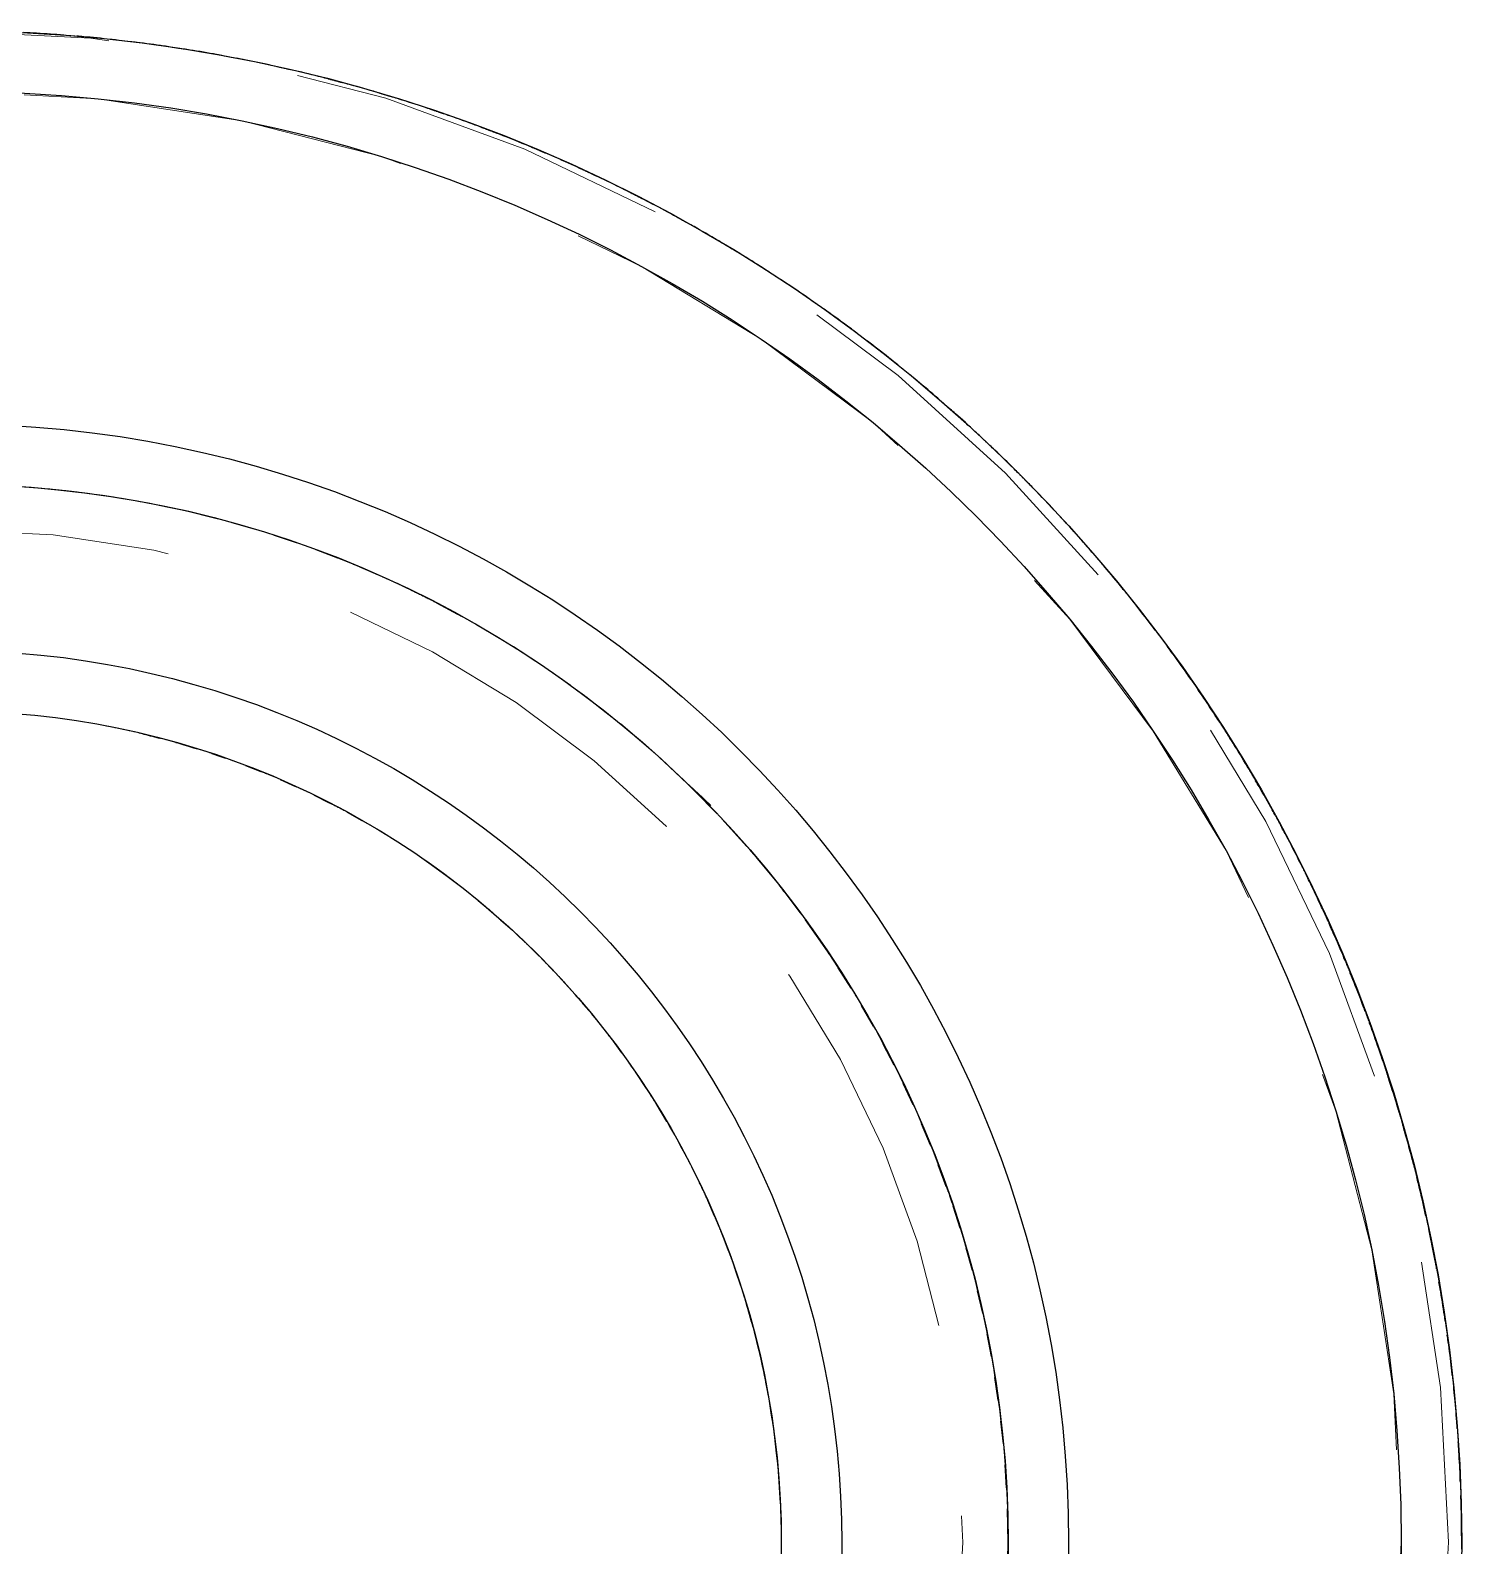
# Model space of a CAD drawing. Header units: millimetres. Extents: x -11.8 to 5, y -5 to 5.9.
# Drawn here: x 0.27 to 5, y -0.01 to 5 of the extents above; entities that cross this region are included whole.
import ezdxf

# ---------------------------------------------------------------- set-up
doc = ezdxf.new("R2010")
doc.units = ezdxf.units.MM
doc.linetypes.add('HIDDEN', pattern=[1.905, 1.27, -0.635])

msp = doc.modelspace()

# ---------------------------------------------------------------- linework, layer by layer
at = {"color": 7, "linetype": 'Continuous', "lineweight": 25}
for p, q in [((0.2926, 3.4871), (0.217, 3.4927)), ((0.4376, 3.4719), (0.3622, 3.4807)), ((0.5818, 3.4507), (0.5068, 3.4626)), ((0.725, 3.4234), (0.6505, 3.4385)), ((0.867, 3.3902), (0.7931, 3.4085)), ((1.0075, 3.3511), (0.9343, 3.3726)), ((1.1464, 3.3062), (1.0738, 3.3308)), ((1.2833, 3.2555), (1.2115, 3.2832)), ((1.418, 3.1991), (1.3472, 3.23)), ((1.5503, 3.1371), (1.4804, 3.1712)), ((1.6801, 3.0696), (1.6111, 3.1068)), ((1.8071, 2.9965), (1.739, 3.0371)), ((1.9313, 2.9181), (1.864, 2.9621)), ((2.0526, 2.834), (1.9856, 2.882)), ((2.1713, 2.7441), (2.1039, 2.7969)), ((2.2887, 2.6471), (2.2185, 2.707)), ((0.8668, 2.6097), (0.8863, 2.6028)), ((2.4131, 2.5344), (2.3292, 2.6124)), ((0.8819, 2.6042), (0.9121, 2.5937)), ((0.9784, 2.5697), (1.0289, 2.5496)), ((1.0927, 2.5232), (1.143, 2.5006)), ((1.2048, 2.4716), (1.2545, 2.4466)), ((2.4632, 2.4856), (2.5384, 2.4096)), ((1.3145, 2.415), (1.3632, 2.3877)), ((2.5634, 2.3823), (2.6365, 2.3018)), ((2.669, 2.2631), (2.7301, 2.1899)), ((1.7472, 2.1229), (1.7679, 2.106)), ((2.7648, 2.145), (2.8128, 2.0823)), ((1.8217, 2.0592), (1.8606, 2.0247)), ((2.8295, 2.0598), (2.8898, 1.9741)), ((2.9025, 1.9555), (2.8295, 2.0596)), ((1.9147, 1.973), (1.9495, 1.9394)), ((2.9814, 1.833), (2.9382, 1.9005)), ((3.055, 1.7073), (3.0153, 1.7756)), ((2.1938, 1.6582), (2.222, 1.6191)), ((3.1234, 1.5787), (3.087, 1.6479)), ((2.267, 1.5565), (2.3035, 1.5008)), ((3.1864, 1.4473), (3.1531, 1.5174)), ((2.3355, 1.4517), (2.3706, 1.3924)), ((3.2438, 1.3135), (3.2138, 1.3845)), ((2.4123, 1.3191), (2.4205, 1.304)), ((2.4527, 1.2428), (2.477, 1.1933)), ((3.2957, 1.1773), (3.2687, 1.2492)), ((2.506, 1.1314), (2.5282, 1.0805)), ((3.3418, 1.0391), (3.318, 1.1118)), ((2.5542, 1.0178), (2.5743, 0.9657)), ((3.3821, 0.8991), (3.3615, 0.9726)), ((2.5973, 0.902), (2.6151, 0.8491)), ((3.4166, 0.7576), (3.3991, 0.8317)), ((3.4451, 0.6147), (3.4308, 0.6893)), ((3.4677, 0.4707), (3.4565, 0.5458)), ((3.4843, 0.326), (3.4763, 0.4014)), ((3.4948, 0.1806), (3.49, 0.2563))]:
    msp.add_line(p, q, dxfattribs=at)
at = {"color": 7, "linetype": 'HIDDEN', "lineweight": 18}
msp.add_line((0.8863, 2.6028), (0.8819, 2.6042), dxfattribs=at)
at = {"color": 7, "linetype": 'HIDDEN', "lineweight": 18, "flags": 128}
for points in [[(0.3622, 3.4807), (0.3316, 3.4843), (0.2926, 3.4871)], [(0.5068, 3.4626), (0.4782, 3.4672), (0.4376, 3.4719)], [(0.6505, 3.4385), (0.6239, 3.4439), (0.5818, 3.4507)], [(0.7931, 3.4085), (0.7685, 3.4146), (0.725, 3.4234)], [(0.9343, 3.3726), (0.9118, 3.3791), (0.867, 3.3902)], [(1.0738, 3.3308), (1.0534, 3.3377), (1.0075, 3.3511)], [(1.2115, 3.2832), (1.1932, 3.2903), (1.1464, 3.3062)], [(1.3472, 3.23), (1.3309, 3.2371), (1.2833, 3.2555)], [(1.4804, 3.1712), (1.4661, 3.1781), (1.418, 3.1991)], [(1.6111, 3.1068), (1.5988, 3.1135), (1.5503, 3.1371)], [(1.739, 3.0371), (1.7287, 3.0433), (1.6801, 3.0696)], [(1.864, 2.9621), (1.8554, 2.9677), (1.8071, 2.9965)], [(1.9856, 2.882), (1.9789, 2.8869), (1.9313, 2.9181)], [(2.1039, 2.7969), (2.0988, 2.8009), (2.0526, 2.834)], [(2.2185, 2.707), (2.215, 2.7099), (2.1713, 2.7441)], [(2.3292, 2.6124), (2.3273, 2.6141), (2.2887, 2.6471)], [(0.9121, 2.5937), (0.9623, 2.5761), (0.9784, 2.5697)], [(1.0289, 2.5496), (1.073, 2.532), (1.0927, 2.5232)], [(2.4632, 2.4856), (2.4354, 2.5137), (2.4131, 2.5344)], [(1.143, 2.5006), (1.1817, 2.4832), (1.2048, 2.4716)], [(2.8295, 2.0596), (2.8229, 2.0692), (2.8128, 2.0823)], [(2.9382, 1.9005), (2.9076, 1.9483), (2.9025, 1.9555)], [(3.0153, 1.7756), (2.9871, 1.824), (2.9814, 1.833)], [(3.087, 1.6479), (3.0614, 1.6965), (3.055, 1.7073)], [(3.1531, 1.5174), (3.1302, 1.5659), (3.1234, 1.5787)], [(3.2138, 1.3845), (3.1934, 1.4326), (3.1864, 1.4473)], [(2.4205, 1.304), (2.4435, 1.2617), (2.4527, 1.2428)], [(3.2687, 1.2492), (3.2509, 1.2967), (3.2438, 1.3135)], [(3.318, 1.1118), (3.3027, 1.1585), (3.2957, 1.1773)], [(3.3615, 0.9726), (3.3486, 1.0182), (3.3418, 1.0391)], [(2.5743, 0.9657), (2.5864, 0.9343), (2.5973, 0.902)], [(3.3991, 0.8317), (3.3886, 0.8761), (3.3821, 0.8991)], [(2.6151, 0.8491), (2.6245, 0.8214), (2.6352, 0.7843)], [(3.4308, 0.6893), (3.4225, 0.7325), (3.4166, 0.7576)], [(2.6507, 0.7309), (2.6576, 0.707), (2.6678, 0.6647)], [(2.6808, 0.6112), (2.6857, 0.5912), (2.6951, 0.5434)], [(3.4565, 0.5458), (3.4503, 0.5876), (3.4451, 0.6147)], [(2.7056, 0.4904), (2.7088, 0.4743), (2.717, 0.4203)], [(3.4763, 0.4014), (3.472, 0.4416), (3.4677, 0.4707)], [(2.7249, 0.3686), (2.7268, 0.3565), (2.7335, 0.2948)], [(3.49, 0.2563), (3.4876, 0.2948), (3.4843, 0.326)], [(2.7388, 0.2462), (2.7397, 0.238), (2.7445, 0.1641)], [(3.4977, 0.1107), (3.4969, 0.1475), (3.4948, 0.1806)], [(2.7472, 0.1232), (2.7474, 0.1191), (2.7482, 0.0843)]]:
    msp.add_lwpolyline(points, dxfattribs=at)
at = {"color": 7, "linetype": 'Continuous', "lineweight": 25, "flags": 128}
for points in [[(2.6352, 0.7843), (2.638, 0.7746), (2.6507, 0.7309)], [(2.6678, 0.6647), (2.6719, 0.6482), (2.6808, 0.6112)], [(2.6951, 0.5434), (2.6997, 0.5203), (2.7056, 0.4904)], [(2.717, 0.4203), (2.7215, 0.3913), (2.7249, 0.3686)], [(2.7335, 0.2948), (2.7371, 0.2614), (2.7388, 0.2462)], [(2.7445, 0.1641), (2.7467, 0.1308), (2.7472, 0.1232)], [(3.4977, -0.1107), (3.5, 0), (3.4977, 0.1107)]]:
    msp.add_lwpolyline(points, dxfattribs=at)
at = {"color": 7, "linetype": 'HIDDEN', "lineweight": 18}
for centre, radius in [((-0.0444, 0.0008), 5.0006), ((0, 0), 4.8), ((0, 0), 3.35)]:
    msp.add_circle(centre, radius, dxfattribs=at)
at = {"color": 7, "linetype": 'Continuous', "lineweight": 25}
for radius in [5, 4.8, 3.7, 3.5, 2.95, 2.75]:
    msp.add_circle((0, 0), radius, dxfattribs=at)
at = {"color": 7, "linetype": 'HIDDEN', "lineweight": 18}
for centre, radius, start, end in [((-0.0012, 0.0047), 2.7454, 71.2348, 84.4038), ((0.7288, 1.3766), 1.1922, 60.5763, 63.8355), ((0.1656, 0.2409), 2.4583, 49.9572, 60.845), ((0.7982, 0.9374), 1.5185, 47.626, 50.3152), ((0.3136, 0.3503), 2.2796, 45.3826, 47.2644), ((-0.426, -0.3799), 3.32, 43.1524, 44.3136), ((-56.0618, -48.6663), 76.9877, 40.916157, 40.993232), ((0.0866, 0.0611), 2.6441, 28.4091, 39.6514), ((1.6661, 0.7749), 0.9124, 23.0022, 27.2919), ((1.5789, 0.6505), 1.0421, 20.6349, 24.3652)]:
    msp.add_arc(centre, radius, start, end, dxfattribs=at)
at = {"color": 7, "linetype": 'Continuous', "lineweight": 25}
for points, knots in [([(0.377, 4.9854), (0.3698, 4.986), (0.3387, 4.9886), (0.2821, 4.9921), (0.2509, 4.9934), (0.2438, 4.9937)], [0, 0, 0, 0, 0.18733, 0.812399, 1, 1, 1, 1]), ([(0.5537, 4.9689), (0.5465, 4.9697), (0.5156, 4.9734), (0.4592, 4.9789), (0.428, 4.9814), (0.4208, 4.9819)], [0, 0, 0, 0, 0.187847, 0.812975, 1, 1, 1, 1]), ([(0.7297, 4.9461), (0.7226, 4.9472), (0.6917, 4.952), (0.6354, 4.9595), (0.6045, 4.963), (0.5974, 4.9638)], [0, 0, 0, 0, 0.186874, 0.812106, 1, 1, 1, 1]), ([(0.9047, 4.9171), (0.8977, 4.9185), (0.8671, 4.9243), (0.8112, 4.9338), (0.7803, 4.9384), (0.7732, 4.9395)], [0, 0, 0, 0, 0.187988, 0.813102, 1, 1, 1, 1]), ([(1.0787, 4.8819), (1.0717, 4.8835), (1.0412, 4.8904), (0.9857, 4.9019), (0.9551, 4.9076), (0.948, 4.909)], [0, 0, 0, 0, 0.187053, 0.812156, 1, 1, 1, 1]), ([(1.2513, 4.8405), (1.2443, 4.8424), (1.2143, 4.8504), (1.1592, 4.8638), (1.1286, 4.8707), (1.1216, 4.8722)], [0, 0, 0, 0, 0.188004, 0.813187, 1, 1, 1, 1]), ([(1.4223, 4.7931), (1.4154, 4.7952), (1.3855, 4.8043), (1.3309, 4.8197), (1.3008, 4.8275), (1.2938, 4.8293)], [0, 0, 0, 0, 0.187058, 0.812275, 1, 1, 1, 1]), ([(1.5915, 4.7396), (1.5847, 4.7419), (1.5552, 4.752), (1.5012, 4.7694), (1.4713, 4.7783), (1.4644, 4.7804)], [0, 0, 0, 0, 0.187553, 0.812783, 1, 1, 1, 1]), ([(1.7587, 4.6801), (1.752, 4.6827), (1.723, 4.6938), (1.6696, 4.7131), (1.64, 4.7231), (1.6332, 4.7254)], [0, 0, 0, 0, 0.1878492, 0.8134132, 1, 1, 1, 1]), ([(1.9237, 4.6148), (1.9171, 4.6176), (1.8882, 4.6298), (1.8356, 4.6509), (1.8065, 4.6619), (1.7998, 4.6645)], [0, 0, 0, 0, 0.186465, 0.811957, 1, 1, 1, 1]), ([(2.0863, 4.5436), (2.0798, 4.5466), (2.0515, 4.5598), (1.9997, 4.5828), (1.9709, 4.5949), (1.9642, 4.5976)], [0, 0, 0, 0, 0.187558, 0.812782, 1, 1, 1, 1]), ([(2.2462, 4.4667), (2.2398, 4.4699), (2.212, 4.4841), (2.161, 4.5089), (2.1327, 4.522), (2.1262, 4.525)], [0, 0, 0, 0, 0.187424, 0.812791, 1, 1, 1, 1]), ([(2.4033, 4.3841), (2.397, 4.3876), (2.3697, 4.4028), (2.3196, 4.4294), (2.2919, 4.4435), (2.2854, 4.4467)], [0, 0, 0, 0, 0.186984, 0.812275, 1, 1, 1, 1]), ([(2.5574, 4.2961), (2.5512, 4.2998), (2.5246, 4.3159), (2.4754, 4.3443), (2.4481, 4.3593), (2.4418, 4.3628)], [0, 0, 0, 0, 0.187452, 0.812585, 1, 1, 1, 1]), ([(2.7083, 4.2026), (2.7022, 4.2065), (2.6761, 4.2236), (2.628, 4.2537), (2.6013, 4.2697), (2.5951, 4.2734)], [0, 0, 0, 0, 0.1874014, 0.812529, 1, 1, 1, 1]), ([(2.8557, 4.1038), (2.8498, 4.108), (2.8244, 4.1259), (2.7774, 4.1577), (2.7512, 4.1747), (2.7451, 4.1786)], [0, 0, 0, 0, 0.187724, 0.812955, 1, 1, 1, 1]), ([(2.9996, 3.9999), (2.9938, 4.0043), (2.969, 4.0232), (2.9231, 4.0566), (2.8976, 4.0744), (2.8917, 4.0785)], [0, 0, 0, 0, 0.187129, 0.81238, 1, 1, 1, 1]), ([(3.1396, 3.8909), (3.1341, 3.8955), (3.1099, 3.9152), (3.0653, 3.9502), (3.0404, 3.969), (3.0346, 3.9733)], [0, 0, 0, 0, 0.187537, 0.812786, 1, 1, 1, 1]), ([(3.2757, 3.7771), (3.2703, 3.7818), (3.2469, 3.8024), (3.2035, 3.839), (3.1793, 3.8586), (3.1738, 3.8631)], [0, 0, 0, 0, 0.187154, 0.812402, 1, 1, 1, 1]), ([(3.4077, 3.6584), (3.4025, 3.6633), (3.3798, 3.6847), (3.3378, 3.7228), (3.3143, 3.7433), (3.3089, 3.7481)], [0, 0, 0, 0, 0.187531, 0.812731, 1, 1, 1, 1]), ([(3.5354, 3.5352), (3.5304, 3.5403), (3.5085, 3.5625), (3.4678, 3.602), (3.445, 3.6234), (3.4398, 3.6283)], [0, 0, 0, 0, 0.187499, 0.812757, 1, 1, 1, 1]), ([(3.6587, 3.4075), (3.6538, 3.4128), (3.6327, 3.4357), (3.5935, 3.4767), (3.5715, 3.4988), (3.5664, 3.5039)], [0, 0, 0, 0, 0.187482, 0.812788, 1, 1, 1, 1]), ([(3.7773, 3.2755), (3.7726, 3.2809), (3.7523, 3.3046), (3.7146, 3.347), (3.6934, 3.3699), (3.6885, 3.3751)], [0, 0, 0, 0, 0.187132, 0.812427, 1, 1, 1, 1]), ([(3.8912, 3.1393), (3.8867, 3.145), (3.8672, 3.1694), (3.831, 3.213), (3.8107, 3.2366), (3.806, 3.2421)], [0, 0, 0, 0, 0.187306, 0.812565, 1, 1, 1, 1]), ([(4.0001, 2.9993), (3.9958, 3.005), (3.9773, 3.0301), (3.9427, 3.075), (3.9231, 3.0994), (3.9186, 3.105)], [0, 0, 0, 0, 0.187635, 0.813036, 1, 1, 1, 1]), ([(4.104, 2.8554), (4.1, 2.8613), (4.0823, 2.8871), (4.0493, 2.9332), (4.0307, 2.9582), (4.0264, 2.9639)], [0, 0, 0, 0, 0.187217, 0.812729, 1, 1, 1, 1]), ([(4.2028, 2.708), (4.1989, 2.714), (4.1822, 2.7404), (4.1509, 2.7876), (4.1331, 2.8133), (4.129, 2.8192)], [0, 0, 0, 0, 0.187225, 0.81265, 1, 1, 1, 1]), ([(0.6263, 2.6777), (0.6264, 2.6776), (0.6269, 2.6775), (0.6528, 2.6709), (0.6725, 2.6657), (0.6882, 2.6617), (0.6938, 2.6603)], [0, 0, 0, 0, 0.139941, 0.412897, 0.79107, 1, 1, 1, 1]), ([(4.2963, 2.5571), (4.2926, 2.5633), (4.2769, 2.5902), (4.2472, 2.6385), (4.2304, 2.6648), (4.2265, 2.6709)], [0, 0, 0, 0, 0.1874624, 0.8128832, 1, 1, 1, 1]), ([(0.7465, 2.6466), (0.7473, 2.6463), (0.7522, 2.6448), (0.7779, 2.6372), (0.799, 2.6305), (0.8132, 2.6262), (0.8186, 2.6246)], [0, 0, 0, 0, 0.067718, 0.394284, 0.76925, 1, 1, 1, 1]), ([(4.3843, 2.403), (4.3809, 2.4093), (4.366, 2.4369), (4.3381, 2.4862), (4.3223, 2.513), (4.3186, 2.5192)], [0, 0, 0, 0, 0.186684, 0.812096, 1, 1, 1, 1]), ([(4.4668, 2.2459), (4.4636, 2.2523), (4.4498, 2.2802), (4.4237, 2.3305), (4.4087, 2.358), (4.4053, 2.3643)], [0, 0, 0, 0, 0.18789, 0.813192, 1, 1, 1, 1]), ([(4.5437, 2.0859), (4.5408, 2.0925), (4.5279, 2.1209), (4.5036, 2.1722), (4.4896, 2.2), (4.4864, 2.2065)], [0, 0, 0, 0, 0.187171, 0.812443, 1, 1, 1, 1]), ([(4.6149, 1.9234), (4.6122, 1.93), (4.6004, 1.9589), (4.5778, 2.011), (4.5649, 2.0393), (4.5619, 2.0459)], [0, 0, 0, 0, 0.187319, 0.812557, 1, 1, 1, 1]), ([(4.6802, 1.7584), (4.6778, 1.7651), (4.667, 1.7944), (4.6463, 1.8472), (4.6344, 1.876), (4.6316, 1.8827)], [0, 0, 0, 0, 0.187447, 0.812735, 1, 1, 1, 1]), ([(4.7397, 1.5912), (4.7375, 1.598), (4.7277, 1.6277), (4.7089, 1.6812), (4.6981, 1.7104), (4.6955, 1.7171)], [0, 0, 0, 0, 0.186979, 0.812177, 1, 1, 1, 1]), ([(4.7932, 1.4219), (4.7912, 1.4288), (4.7825, 1.4588), (4.7657, 1.513), (4.7558, 1.5425), (4.7535, 1.5494)], [0, 0, 0, 0, 0.187493, 0.812597, 1, 1, 1, 1]), ([(4.8406, 1.2509), (4.8389, 1.2579), (4.8313, 1.2881), (4.8164, 1.3428), (4.8076, 1.3728), (4.8055, 1.3797)], [0, 0, 0, 0, 0.187935, 0.813204, 1, 1, 1, 1]), ([(4.882, 1.0783), (4.8805, 1.0854), (4.8739, 1.1159), (4.861, 1.1711), (4.8532, 1.2013), (4.8515, 1.2083)], [0, 0, 0, 0, 0.18702, 0.812325, 1, 1, 1, 1]), ([(4.9172, 0.9044), (4.9159, 0.9115), (4.9105, 0.9422), (4.8995, 0.9978), (4.8928, 1.0283), (4.8913, 1.0353)], [0, 0, 0, 0, 0.187523, 0.81282, 1, 1, 1, 1]), ([(4.9462, 0.7293), (4.9452, 0.7364), (4.9408, 0.7674), (4.9318, 0.8234), (4.9262, 0.854), (4.9249, 0.8611)], [0, 0, 0, 0, 0.187087, 0.812367, 1, 1, 1, 1]), ([(4.9689, 0.5533), (4.9682, 0.5605), (4.965, 0.5914), (4.9579, 0.6477), (4.9534, 0.6786), (4.9524, 0.6857)], [0, 0, 0, 0, 0.187662, 0.812895, 1, 1, 1, 1]), ([(4.9855, 0.3766), (4.985, 0.3838), (4.9828, 0.4149), (4.9778, 0.4714), (4.9744, 0.5024), (4.9736, 0.5095)], [0, 0, 0, 0, 0.187149, 0.812521, 1, 1, 1, 1]), ([(4.9957, 0.1994), (4.9954, 0.2066), (4.9944, 0.2378), (4.9914, 0.2945), (4.9891, 0.3255), (4.9886, 0.3327)], [0, 0, 0, 0, 0.187262, 0.812559, 1, 1, 1, 1]), ([(4.9996, 0.022), (4.9996, 0.0292), (4.9997, 0.0604), (4.9987, 0.1171), (4.9975, 0.1483), (4.9972, 0.1554)], [0, 0, 0, 0, 0.187368, 0.812574, 1, 1, 1, 1])]:
    msp.add_open_spline(points, degree=3, knots=knots, dxfattribs=at)
at = {"color": 7, "linetype": 'HIDDEN', "lineweight": 18}
for points, knots in [([(0.4208, 4.9819), (0.4135, 4.9825), (0.3989, 4.9837), (0.3843, 4.9848), (0.377, 4.9854)], [0, 0, 0, 0, 0.499586, 1, 1, 1, 1]), ([(0.5974, 4.9638), (0.5901, 4.9647), (0.5755, 4.9664), (0.561, 4.9681), (0.5537, 4.9689)], [0, 0, 0, 0, 0.5001838, 1, 1, 1, 1]), ([(0.7732, 4.9395), (0.7659, 4.9406), (0.7514, 4.9428), (0.7369, 4.945), (0.7297, 4.9461)], [0, 0, 0, 0, 0.499913, 1, 1, 1, 1]), ([(0.948, 4.909), (0.9408, 4.9103), (0.9264, 4.913), (0.912, 4.9158), (0.9047, 4.9171)], [0, 0, 0, 0, 0.499795, 1, 1, 1, 1]), ([(1.1216, 4.8722), (1.1145, 4.8738), (1.1001, 4.8771), (1.0858, 4.8803), (1.0787, 4.8819)], [0, 0, 0, 0, 0.499733, 1, 1, 1, 1]), ([(1.2938, 4.8293), (1.2867, 4.8312), (1.2725, 4.835), (1.2584, 4.8387), (1.2513, 4.8405)], [0, 0, 0, 0, 0.4996165, 1, 1, 1, 1]), ([(1.4644, 4.7804), (1.4574, 4.7825), (1.4434, 4.7867), (1.4293, 4.791), (1.4223, 4.7931)], [0, 0, 0, 0, 0.500225, 1, 1, 1, 1]), ([(1.6332, 4.7254), (1.6262, 4.7278), (1.6123, 4.7325), (1.5984, 4.7372), (1.5915, 4.7396)], [0, 0, 0, 0, 0.498904, 1, 1, 1, 1]), ([(1.7998, 4.6645), (1.793, 4.6671), (1.7793, 4.6723), (1.7656, 4.6775), (1.7587, 4.6801)], [0, 0, 0, 0, 0.500215, 1, 1, 1, 1]), ([(1.9642, 4.5976), (1.9575, 4.6005), (1.944, 4.6062), (1.9305, 4.6119), (1.9237, 4.6148)], [0, 0, 0, 0, 0.500838, 1, 1, 1, 1]), ([(2.1262, 4.525), (2.1195, 4.5281), (2.1062, 4.5343), (2.0929, 4.5405), (2.0863, 4.5436)], [0, 0, 0, 0, 0.499643, 1, 1, 1, 1]), ([(2.2854, 4.4467), (2.2789, 4.45), (2.2658, 4.4567), (2.2527, 4.4633), (2.2462, 4.4667)], [0, 0, 0, 0, 0.500362, 1, 1, 1, 1]), ([(2.4418, 4.3628), (2.4354, 4.3664), (2.4226, 4.3735), (2.4097, 4.3806), (2.4033, 4.3841)], [0, 0, 0, 0, 0.500486, 1, 1, 1, 1]), ([(2.5951, 4.2734), (2.5888, 4.2772), (2.5763, 4.2847), (2.5637, 4.2923), (2.5574, 4.2961)], [0, 0, 0, 0, 0.500029, 1, 1, 1, 1]), ([(2.7451, 4.1786), (2.739, 4.1826), (2.7267, 4.1906), (2.7144, 4.1986), (2.7083, 4.2026)], [0, 0, 0, 0, 0.499581, 1, 1, 1, 1]), ([(2.8917, 4.0785), (2.8857, 4.0828), (2.8737, 4.0912), (2.8617, 4.0996), (2.8557, 4.1038)], [0, 0, 0, 0, 0.499862, 1, 1, 1, 1]), ([(3.0346, 3.9733), (3.0288, 3.9778), (3.0171, 3.9866), (3.0054, 3.9955), (2.9996, 3.9999)], [0, 0, 0, 0, 0.5001224, 1, 1, 1, 1]), ([(3.1738, 3.8631), (3.1681, 3.8678), (3.1567, 3.877), (3.1453, 3.8863), (3.1396, 3.8909)], [0, 0, 0, 0, 0.500091, 1, 1, 1, 1]), ([(3.3089, 3.7481), (3.3033, 3.7529), (3.2923, 3.7626), (3.2813, 3.7722), (3.2757, 3.7771)], [0, 0, 0, 0, 0.5001192, 1, 1, 1, 1]), ([(3.4398, 3.6283), (3.4345, 3.6333), (3.4238, 3.6434), (3.4131, 3.6534), (3.4077, 3.6584)], [0, 0, 0, 0, 0.4996414, 1, 1, 1, 1]), ([(3.5664, 3.5039), (3.5612, 3.5091), (3.5509, 3.5196), (3.5406, 3.53), (3.5354, 3.5352)], [0, 0, 0, 0, 0.499626, 1, 1, 1, 1]), ([(2.3306, 2.6112), (2.3304, 2.6114), (2.3226, 2.6185), (2.3555, 2.5897), (2.2599, 2.672), (2.2024, 2.7202), (2.2386, 2.6911), (2.1421, 2.7675), (2.0899, 2.8076), (2.121, 2.7846), (2.0236, 2.8553), (1.9739, 2.8903), (1.9987, 2.8735), (1.9044, 2.9362), (1.8539, 2.9688), (1.8732, 2.9567), (1.7827, 3.0117), (1.7306, 3.0423), (1.7442, 3.0344), (1.6582, 3.082), (1.6041, 3.1109), (1.6124, 3.1064), (1.5307, 3.1473), (1.475, 3.1741), (1.4777, 3.1726), (1.4004, 3.2074), (1.3431, 3.2322), (1.3408, 3.2327), (1.2674, 3.2623), (1.209, 3.2847), (1.2015, 3.287), (1.132, 3.3117), (1.0726, 3.3318), (1.0603, 3.3352), (0.9944, 3.3557), (0.9345, 3.3731), (0.9173, 3.3773), (0.855, 3.3939), (0.7946, 3.4088), (0.7729, 3.4132), (0.7139, 3.4264), (0.6532, 3.4387), (0.6273, 3.4429), (0.5715, 3.453), (0.5106, 3.4627), (0.4806, 3.4664), (0.4281, 3.4737), (0.3671, 3.4808), (0.3332, 3.4837), (0.2839, 3.4885), (0.2228, 3.493), (0.1853, 3.4946), (0.1392, 3.4973), (0.0782, 3.4992), (0.037, 3.4994), (-0.0057, 3.5001), (-0.0668, 3.4994), (-0.1112, 3.4978), (-0.1505, 3.4969), (-0.2116, 3.4936), (-0.2593, 3.4899), (-0.2951, 3.4877), (-0.3561, 3.4819), (-0.407, 3.4758), (-0.439, 3.4725), (-0.4999, 3.4641), (-0.5541, 3.4554), (-0.582, 3.4514), (-0.6429, 3.4404), (-0.7002, 3.4288), (-0.7241, 3.4244), (-0.7846, 3.4109), (-0.8453, 3.396), (-0.8647, 3.3917), (-0.9249, 3.3755), (-0.989, 3.357), (-1.0038, 3.3531), (-1.0635, 3.3344), (-1.1312, 3.3118), (-1.141, 3.309), (-1.2006, 3.2875), (-1.2701, 3.2611), (-1.3786, 3.2226), (-3.0212, 2.3227), (-0.7548, 3.4826), (-1.4096, 3.2034), (-1.4093, 3.2039), (-1.466, 3.178), (-1.5454, 3.1402), (-1.5399, 3.1432), (-1.5949, 3.1152), (-1.6786, 3.0711), (-1.6677, 3.0772), (-1.7208, 3.0475), (-1.809, 2.9963), (-1.7927, 3.0061), (-1.8437, 2.9747), (-1.9364, 2.9157), (-1.9142, 2.9302), (-1.9649, 2.896), (-2.0588, 2.8308), (-1.9925, 2.877), (-2.2857, 2.6621), (-2.15, 2.7626), (-2.0604, 2.829)], [0, 0, 0, 0, 0.000596, 0.022299, 0.035502, 0.055213, 0.067508, 0.075765, 0.089639, 0.098458, 0.104651, 0.115498, 0.122394, 0.127627, 0.136649, 0.142425, 0.147103, 0.154948, 0.159947, 0.164288, 0.171337, 0.175804, 0.179907, 0.186388, 0.190434, 0.194367, 0.200432, 0.204204, 0.207997, 0.213758, 0.217297, 0.220972, 0.226506, 0.229886, 0.233459, 0.238827, 0.242076, 0.245559, 0.250796, 0.253958, 0.257356, 0.262496, 0.265607, 0.268931, 0.274001, 0.277079, 0.280338, 0.285356, 0.288422, 0.291617, 0.296601, 0.299678, 0.30283, 0.307796, 0.310887, 0.313996, 0.31896, 0.322087, 0.325171, 0.330144, 0.333315, 0.336379, 0.341379, 0.344608, 0.347674, 0.352716, 0.356007, 0.359104, 0.364204, 0.367562, 0.370689, 0.375876, 0.379318, 0.382524, 0.387825, 0.39135, 0.394657, 0.400103, 0.403725, 0.407176, 0.41282, 0.416551, 0.420193, 0.530688, 0.641254, 0.645112, 0.649012, 0.655266, 0.659278, 0.663526, 0.670258, 0.674471, 0.679185, 0.686599, 0.691092, 0.696436, 0.704833, 0.709747, 0.716025, 0.725857, 0.731497, 0.739209, 0.827637, 1, 1, 1, 1]), ([(3.6885, 3.3751), (3.6835, 3.3805), (3.6736, 3.3913), (3.6636, 3.4021), (3.6587, 3.4075)], [0, 0, 0, 0, 0.500123, 1, 1, 1, 1]), ([(3.806, 3.2421), (3.8012, 3.2477), (3.7916, 3.2588), (3.7821, 3.2699), (3.7773, 3.2755)], [0, 0, 0, 0, 0.500394, 1, 1, 1, 1]), ([(3.9186, 3.105), (3.9141, 3.1107), (3.9049, 3.1222), (3.8957, 3.1336), (3.8912, 3.1393)], [0, 0, 0, 0, 0.4996239, 1, 1, 1, 1]), ([(4.0264, 2.9639), (4.022, 2.9698), (4.0132, 2.9816), (4.0045, 2.9934), (4.0001, 2.9993)], [0, 0, 0, 0, 0.4995705, 1, 1, 1, 1]), ([(4.129, 2.8192), (4.1249, 2.8252), (4.1165, 2.8373), (4.1082, 2.8494), (4.104, 2.8554)], [0, 0, 0, 0, 0.500115, 1, 1, 1, 1]), ([(4.2265, 2.6709), (4.2225, 2.677), (4.2146, 2.6894), (4.2067, 2.7018), (4.2028, 2.708)], [0, 0, 0, 0, 0.499835, 1, 1, 1, 1]), ([(0.5138, 2.7014), (0.5113, 2.7019), (0.5073, 2.7027), (0.5171, 2.7007), (0.548, 2.694), (0.6244, 2.6783), (0.626, 2.6778), (0.6263, 2.6777)], [0, 0, 0, 0, 0.344492, 0.553033, 0.792431, 0.960005, 1, 1, 1, 1]), ([(0.6938, 2.6603), (0.7133, 2.6555), (0.7356, 2.6501), (0.7453, 2.647), (0.7465, 2.6466)], [0, 0, 0, 0, 0.870479, 1, 1, 1, 1]), ([(0.8186, 2.6246), (0.8353, 2.6196), (0.8577, 2.613), (0.8649, 2.6103), (0.8668, 2.6097)], [0, 0, 0, 0, 0.74328, 1, 1, 1, 1]), ([(1.4415, 2.3411), (1.4258, 2.351), (1.4087, 2.3618), (1.3834, 2.3767), (1.3779, 2.3793), (1.3567, 2.392), (1.3154, 2.4151), (1.2773, 2.4353), (1.2613, 2.4429), (1.2415, 2.4537), (1.2038, 2.4727), (1.1658, 2.4905), (1.1437, 2.5001), (1.1227, 2.5102), (1.0898, 2.525), (1.05, 2.5414), (1.0243, 2.5513), (1.0019, 2.5609), (0.9602, 2.5772), (0.9461, 2.5818), (0.9353, 2.5853)], [0, 0, 0, 0, 0.080272, 0.087089, 0.136259, 0.162494, 0.269072, 0.301745, 0.352415, 0.389852, 0.464771, 0.516582, 0.567198, 0.605678, 0.661344, 0.730021, 0.778412, 0.813339, 0.857325, 1, 1, 1, 1]), ([(2.4364, 2.5127), (2.5066, 2.4474), (2.5854, 2.3741), (2.3973, 2.5492), (2.3766, 2.5684)], [0, 0, 0, 0, 0.89012, 1, 1, 1, 1]), ([(4.3186, 2.5192), (4.3149, 2.5255), (4.3075, 2.5381), (4.3, 2.5508), (4.2963, 2.5571)], [0, 0, 0, 0, 0.500651, 1, 1, 1, 1]), ([(2.5384, 2.4096), (2.5387, 2.4094), (2.5397, 2.4083), (2.5428, 2.4048), (2.5398, 2.4082), (2.5525, 2.3942), (2.5634, 2.3823)], [0, 0, 0, 0, 0.030377, 0.121038, 0.252431, 1, 1, 1, 1]), ([(4.4053, 2.3643), (4.4018, 2.3708), (4.3948, 2.3837), (4.3878, 2.3966), (4.3843, 2.403)], [0, 0, 0, 0, 0.500077, 1, 1, 1, 1]), ([(2.6365, 2.3018), (2.6372, 2.3011), (2.6394, 2.2987), (2.6449, 2.2919), (2.6408, 2.2969), (2.6566, 2.278), (2.669, 2.2631)], [0, 0, 0, 0, 0.049062, 0.169507, 0.346309, 1, 1, 1, 1]), ([(4.4864, 2.2065), (4.4832, 2.213), (4.4766, 2.2262), (4.4701, 2.2393), (4.4668, 2.2459)], [0, 0, 0, 0, 0.499501, 1, 1, 1, 1]), ([(2.7301, 2.1899), (2.7311, 2.1887), (2.7342, 2.185), (2.7418, 2.175), (2.7371, 2.1812), (2.7521, 2.1615), (2.7648, 2.145)], [0, 0, 0, 0, 0.04208, 0.13589, 0.277236, 1, 1, 1, 1]), ([(1.7974, 2.0808), (1.7931, 2.0846), (1.7876, 2.0895), (1.7685, 2.1062), (1.757, 2.1152), (1.7472, 2.1229)], [0, 0, 0, 0, 0.352597, 0.446208, 1, 1, 1, 1]), ([(1.9882, 1.899), (1.9821, 1.9054), (1.9745, 1.9134), (1.9369, 1.953), (1.9125, 1.9753), (1.8913, 1.9956), (1.8827, 2.0041), (1.8477, 2.0376), (1.8266, 2.0555), (1.8083, 2.0711)], [0, 0, 0, 0, 0.1950792, 0.2476173, 0.5089087, 0.5306555, 0.6723069, 0.7152133, 1, 1, 1, 1]), ([(3.4995, 0.0494), (3.4991, 0.0659), (3.4951, 0.2553), (3.501, 0.0229), (3.495, 0.1883), (3.4913, 0.2475), (3.487, 0.2964), (3.4844, 0.331), (3.478, 0.3921), (3.4713, 0.4438), (3.4678, 0.4748), (3.4587, 0.5358), (3.4494, 0.5907), (3.4452, 0.6177), (3.4336, 0.6784), (3.4212, 0.7367), (3.4168, 0.7593), (3.4026, 0.8198), (3.3868, 0.8814), (3.3826, 0.8997), (3.3657, 0.9598), (3.3463, 1.0247), (3.3426, 1.0382), (3.3232, 1.0978), (3.2996, 1.1664), (3.297, 1.1751), (3.2752, 1.2338), (3.2469, 1.3061), (3.2458, 1.3098), (3.2217, 1.3674), (3.1882, 1.4437), (3.1892, 1.4422), (3.1628, 1.4984), (3.1235, 1.5789), (3.1272, 1.5721), (3.0988, 1.6266), (3.0529, 1.7115), (3.0599, 1.6993), (3.0297, 1.7519), (2.9766, 1.8412), (2.9877, 1.8232), (2.9551, 1.8749), (2.8958, 1.9662), (2.9332, 1.9088), (2.8795, 1.9869), (2.8295, 2.0598)], [0, 0, 0, 0, 0.010673, 0.122389, 0.132309, 0.14837, 0.158648, 0.168547, 0.184703, 0.195155, 0.205063, 0.221365, 0.232034, 0.242025, 0.258545, 0.269449, 0.279619, 0.296434, 0.307591, 0.317985, 0.335174, 0.346626, 0.35741, 0.375112, 0.386879, 0.398144, 0.41654, 0.428674, 0.440617, 0.459936, 0.472495, 0.485315, 0.505848, 0.518932, 0.532958, 0.555159, 0.56894, 0.584592, 0.60916, 0.623937, 0.641867, 0.669864, 0.68621, 0.707434, 1, 1, 1, 1]), ([(4.5619, 2.0459), (4.5589, 2.0525), (4.5528, 2.0659), (4.5468, 2.0793), (4.5437, 2.0859)], [0, 0, 0, 0, 0.500366, 1, 1, 1, 1]), ([(4.6316, 1.8827), (4.6289, 1.8894), (4.6233, 1.903), (4.6177, 1.9166), (4.6149, 1.9234)], [0, 0, 0, 0, 0.499964, 1, 1, 1, 1]), ([(2.0475, 1.8354), (2.048, 1.8348), (2.0486, 1.8341), (2.0229, 1.8638), (2.0084, 1.8783), (1.996, 1.8907)], [0, 0, 0, 0, 0.283804, 0.383599, 1, 1, 1, 1]), ([(4.6955, 1.7171), (4.693, 1.724), (4.6879, 1.7377), (4.6828, 1.7515), (4.6802, 1.7584)], [0, 0, 0, 0, 0.5004613, 1, 1, 1, 1]), ([(2.179, 1.6769), (2.1769, 1.6793), (2.1744, 1.6823), (2.1919, 1.6608), (2.1936, 1.6585), (2.1938, 1.6582)], [0, 0, 0, 0, 0.79985, 0.976009, 1, 1, 1, 1]), ([(2.2453, 1.5866), (2.2454, 1.5863), (2.2455, 1.5858), (2.2648, 1.5599), (2.2666, 1.5572), (2.267, 1.5565)], [0, 0, 0, 0, 0.829274, 0.958689, 1, 1, 1, 1]), ([(4.7535, 1.5494), (4.7512, 1.5563), (4.7466, 1.5702), (4.742, 1.5842), (4.7397, 1.5912)], [0, 0, 0, 0, 0.5005238, 1, 1, 1, 1]), ([(2.3164, 1.4809), (2.3169, 1.4799), (2.3175, 1.4787), (2.3336, 1.455), (2.335, 1.4526), (2.3355, 1.4517)], [0, 0, 0, 0, 0.8516228, 0.9396114, 1, 1, 1, 1]), ([(4.8055, 1.3797), (4.8035, 1.3867), (4.7993, 1.4009), (4.7952, 1.4149), (4.7932, 1.4219)], [0, 0, 0, 0, 0.499148, 1, 1, 1, 1]), ([(2.4911, 1.1644), (2.4773, 1.1935), (2.4609, 1.2282), (2.4415, 1.265), (2.4137, 1.3176), (2.4128, 1.3185), (2.4123, 1.3191)], [0, 0, 0, 0, 0.419327, 0.500902, 0.670323, 1, 1, 1, 1]), ([(4.8515, 1.2083), (4.8497, 1.2154), (4.846, 1.2296), (4.8424, 1.2438), (4.8406, 1.2509)], [0, 0, 0, 0, 0.499648, 1, 1, 1, 1]), ([(2.7373, 0.262), (2.7373, 0.2625), (2.7335, 0.2968), (2.7251, 0.3697), (2.7237, 0.3796), (2.722, 0.3896), (2.7169, 0.4231), (2.7057, 0.4913), (2.7034, 0.5042), (2.6993, 0.5231), (2.6948, 0.5469), (2.6816, 0.6096), (2.6768, 0.6303), (2.6709, 0.6525), (2.6661, 0.6733), (2.6519, 0.728), (2.6438, 0.7568), (2.637, 0.778), (2.6317, 0.7977), (2.6165, 0.8465), (2.6047, 0.882), (2.5971, 0.9021), (2.5923, 0.9176), (2.5756, 0.9637), (2.5598, 1.0048), (2.5509, 1.0257), (2.5489, 1.0324), (2.5296, 1.0786), (2.5091, 1.1255), (2.4997, 1.1455), (2.4982, 1.1491), (2.4972, 1.1517)], [0, 0, 0, 0, 0.001556, 0.107904, 0.121115, 0.134269, 0.141433, 0.237641, 0.253127, 0.265292, 0.281157, 0.362158, 0.381652, 0.397195, 0.421257, 0.487063, 0.512716, 0.53356, 0.564237, 0.615573, 0.650787, 0.67532, 0.710801, 0.747305, 0.797486, 0.821361, 0.860744, 0.879227, 0.954397, 0.968654, 1, 1, 1, 1]), ([(4.8913, 1.0353), (4.8897, 1.0425), (4.8866, 1.0568), (4.8835, 1.0712), (4.882, 1.0783)], [0, 0, 0, 0, 0.500226, 1, 1, 1, 1]), ([(4.9249, 0.8611), (4.9237, 0.8683), (4.9211, 0.8827), (4.9185, 0.8972), (4.9172, 0.9044)], [0, 0, 0, 0, 0.50015, 1, 1, 1, 1]), ([(4.9524, 0.6857), (4.9514, 0.693), (4.9493, 0.7075), (4.9472, 0.722), (4.9462, 0.7293)], [0, 0, 0, 0, 0.499967, 1, 1, 1, 1]), ([(4.9736, 0.5095), (4.9728, 0.5168), (4.9713, 0.5314), (4.9697, 0.546), (4.9689, 0.5533)], [0, 0, 0, 0, 0.499873, 1, 1, 1, 1]), ([(4.9886, 0.3327), (4.9881, 0.34), (4.987, 0.3546), (4.986, 0.3693), (4.9855, 0.3766)], [0, 0, 0, 0, 0.500346, 1, 1, 1, 1]), ([(2.7466, 0.134), (2.7464, 0.1366), (2.7439, 0.1744), (2.7391, 0.2456), (2.7384, 0.2525), (2.7383, 0.2529)], [0, 0, 0, 0, 0.065346, 0.943576, 1, 1, 1, 1]), ([(4.9972, 0.1554), (4.997, 0.1628), (4.9965, 0.1774), (4.9959, 0.1921), (4.9957, 0.1994)], [0, 0, 0, 0, 0.500162, 1, 1, 1, 1]), ([(2.7471, -0.1266), (2.7471, -0.1269), (2.747, -0.1278), (2.7473, -0.1226), (2.7475, -0.098), (2.7512, 0.0002), (2.7475, 0.0972), (2.7473, 0.1237), (2.7471, 0.1263), (2.7471, 0.1266)], [0, 0, 0, 0, 0.018433, 0.065081, 0.304664, 0.518433, 0.732203, 0.971786, 1, 1, 1, 1])]:
    msp.add_open_spline(points, degree=3, knots=knots, dxfattribs=at)
msp.add_open_spline([(4.9996, -0.022), (4.9996, -0.0147), (4.9996, 0), (4.9996, 0.0147), (4.9996, 0.022)], degree=3, dxfattribs=at)

doc.saveas('drawing.dxf')
